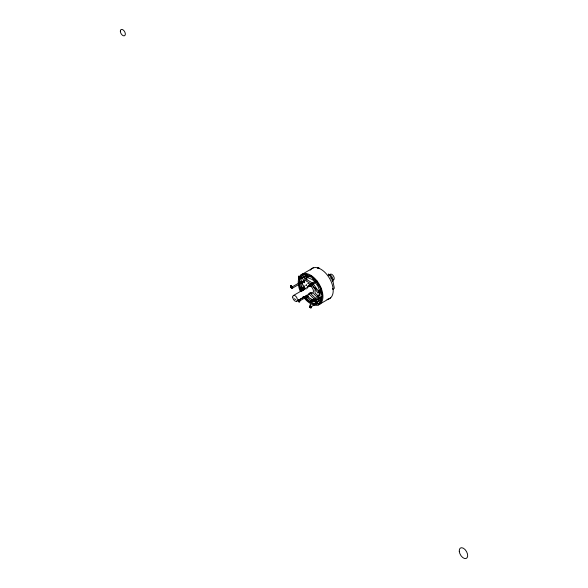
<?xml version="1.0" encoding="UTF-8"?>
<svg xmlns="http://www.w3.org/2000/svg" width="588" height="588" viewBox="0 0 588 588"><rect width="100%" height="100%" fill="white"/><g stroke="black" fill="none" stroke-linecap="round" stroke-linejoin="round"><path stroke-width="0.88" d="M298.902 278.065C299.505 276.382 300.203 280.211 298.733 278.587C298.704 280.402 300.02 279.204 298.902 278.065A17.456 10.077 60 0 0 298.278 283.423M298.535 300.24C298.689 302.357 299.784 302.614 298.91 300.174M313.647 300.064C316.013 303.379 312.544 298.41 314.602 300.137C311.721 299.593 308.715 297.954 306.863 295.147M301.945 291.17A12.127 7.005 60 0 1 301.468 289.884C302.622 288.377 301.203 286.709 301.1 283.622L302.666 282.718M302.673 290.347L302.21 290.663L301.468 289.884A12.127 7.005 60 0 1 299.954 282.468A12.127 7.005 60 0 1 300.439 278.499M308.979 276.147L304.305 278.8L303.217 280.344L304.496 281.512L304.341 282.777M305.775 297.234L306.407 297.403L308.127 295.808M310.648 276.125L310.854 277.007L306.561 275.853L305.613 274.412L305.312 275.088L305.819 275.919M321.496 298.991L315.984 302.203L311.706 301.012L311.912 301.894L311.449 302.159L310.714 301.379L310.854 300.519L306.576 296.771M315.602 298.52L315.888 297.896L316.572 297.962M316.05 302.813L315.999 302.166M321.144 290.244L319.666 291.097C318.476 289.568 317.292 292.354 319.696 290.384M319.585 296.036L318.652 295.205L317.961 295.602L317.961 296.183L319.74 295.058M290.67 285.739L290.928 285.797A1.286 0.742 60 0 1 291.398 285.981C291.038 286.841 291.949 287.98 291.134 286.135A1.286 0.742 60 0 0 290.67 286.011C292.067 284.504 291.758 288.076 292.493 288.113L302.519 282.328M314.602 300.137L314.257 299.498A1.286 0.742 60 0 0 313.794 299.38C314.47 298.138 315.675 300.461 315.117 301.276L314.602 301.041M304.496 282.63L304.628 282.144M318.064 295.389L317.932 295.874L319.409 295.022M321.46 296.433L320.313 299.674L321.085 301.21L320.35 301.137L319.879 300.284L316.741 302.1L317.248 303.32L316.248 304.003A12.127 7.005 60 0 1 314.962 304.121M302.114 281.711C303.864 281.321 300.689 281.865 302.32 282.505M301.85 281.902L301.945 282.284M308.626 286.576L308.774 286.062M328.258 274.331L328.692 274.082A1.198 0.397 -71.9 0 1 328.626 274.655L328.361 275.309M301.578 277.779L301.864 278.146L306.591 275.419L302.673 277.734L301.864 276.683L301.401 277.345M306.671 280.123L306.921 279.19L306.032 277.852L307.914 277.683L312.426 279.601L314.83 281.968M316.05 280.711C315.918 281.652 311.559 278.212 311.846 276.632M317.248 281.975C316.19 282.872 319.725 287.348 320.195 287.341M302.673 277.734L303.129 277.088M318.255 299.219L319.343 297.675L322.29 295.97M318.696 268.444L318.961 267.797L318.218 267.43A1.198 1.169 31.7 0 0 317.623 267.702L317.358 268.349M299.182 277.191C300.99 277.507 299.983 279.895 298.924 278.94C300.799 280.263 299.476 276.72 299.182 277.191L298.917 276.162L298.66 278.786L299.182 278.639M310.273 307.575C312.272 309.244 310.339 305.473 310.685 305.914C312.97 307.024 310.199 308.649 310.53 307.421M300.365 282.159L291.883 287.054C291.06 290.685 290.347 282.461 291.736 288.061M292.493 288.113L291.883 287.054M301.071 283.651L301.1 283.622A0.926 0.537 60 0 1 300.145 283.115A0.926 0.537 60 0 1 300.145 282.049A0.926 0.537 60 0 1 301.071 282.578L304.239 280.821M308.987 285.106L309.597 286.165L308.987 285.106L316.697 280.652M320.916 291.207L318.703 292.479L319.997 292.861L319.997 295.367M310.089 307.37L309.472 306.311L310.089 307.37L317.799 302.916M299.659 301.945C297.771 302.658 297.998 298.528 299.689 300.615L299.432 300.769C297.756 299.182 299.417 302.769 298.63 300.505C297.285 300.13 298.939 302.423 299.659 301.622M291.552 287.628C291.251 288.612 289.575 285.636 291.479 286.768M300.791 275.074L313.345 267.827M299.182 276.309L298.66 276.309M300.181 277.286L300.674 277.271L300.674 278.153C299.939 278.631 299.939 277.029 300.674 277.271M305.613 274.412A12.127 7.005 60 0 0 301.468 276.808L300.777 277.205A12.127 7.005 60 0 1 304.922 274.809L305.613 274.412A12.127 7.005 60 0 1 306.907 274.295M298.66 278.786L299.182 278.786M300.181 278.168L300.674 278.153M301.71 277.977L306.421 275.257M301.864 278.146L306.745 275.551M302.034 278.271L306.958 275.625M290.67 286.011L291.699 286.672M306.62 278.161L305.15 279.013L308.737 276.558M299.954 282.468L299.263 282.865A12.127 7.005 60 0 1 299.748 278.896M304.922 274.809A12.127 7.005 60 0 1 310.589 276.331L311.28 275.934M291.486 287.914L292.001 287.914M301.401 289.274L302.974 288.37M301.379 289.458L303.606 288.171M301.401 289.663L303.82 288.341M301.254 291.567A12.127 7.005 60 0 1 300.777 290.281L303.827 288.524M310.589 276.331A12.127 7.005 60 0 1 316.248 281.351L316.939 280.954M301.578 290.104L303.93 288.745M310.692 285.033L310.949 284.629C309.531 282.924 309.281 286.459 310.92 286.209C310.236 286.187 309.472 283.489 310.949 284.879L310.692 285.033C309.413 283.379 309.714 286.782 310.92 285.886M301.71 290.303L304.062 288.943M301.864 290.465L303.437 289.561M293.397 295.521L309.633 286.158M310.368 285.717L317.307 281.711M302.034 290.59L303.606 289.686M302.21 290.663L303.776 289.759M302.364 290.678L304.07 289.73M310.692 284.783C309.053 282.946 309.288 287.076 310.92 286.209M296.697 301.232L312.154 292.31M298.998 299.939L306.804 295.433M299.593 299.909L300.086 299.895L300.086 300.777C299.351 301.254 299.351 299.652 300.086 299.895M299.432 300.769L299.689 300.365L298.961 299.88M316.248 304.003A12.127 7.005 60 0 0 320.394 301.607A12.127 7.005 60 0 0 321.915 295.948A12.127 7.005 60 0 0 320.394 288.532L321.085 288.135M299.593 300.791L300.086 300.777M298.822 301.446L307.406 296.492M306.598 296.977L308.171 296.073M306.576 297.161L308.149 296.256M306.51 297.308L308.083 296.396M318.255 290.964L319.725 290.112M318.255 291.538L319.725 290.692M318.939 292.728L321.151 291.45M319.188 292.912L321.401 291.633M319.438 293.015L321.651 291.744M319.674 293.037L321.474 292.008M319.872 292.978L321.349 292.126M317.961 295.602L319.438 294.75M318.042 296.168L319.585 295.279M310.714 300.63L312.419 299.615M318.204 296.293L319.651 295.455M310.648 300.769L313 299.41M310.626 300.953L312.978 299.593M310.648 301.159L313 299.799M313.794 299.38L314.051 299.233A1.286 0.742 60 0 1 314.514 299.351L314.881 299.806M310.714 301.379L313.852 299.571L314.698 300.725L314.712 299.718L313.794 299.108M310.817 301.6L314.058 299.652M310.949 301.798L313.419 300.372M315.175 299.241L315.675 299.226L315.675 300.108C314.94 300.586 314.94 298.983 315.675 299.226M311.111 301.96L312.676 301.056M311.28 302.085A12.127 7.005 60 0 1 305.613 297.065L304.922 297.462A12.127 7.005 60 0 0 310.589 302.489L311.28 302.085A12.127 7.005 60 0 0 315.653 303.717M315.175 300.123L315.675 300.108M315.888 299.476L316.322 300.02L321.482 297.036M314.602 301.284L315.117 301.276M314.646 300.336L316.528 300.167L321.687 297.19M310.273 307.722L310.273 304.944L310.53 305.981M310.53 305.091L310.016 305.091M315.962 302.386L321.452 299.211M316.785 302.129L321.452 299.373L315.984 302.592M316.829 302.357L321.526 299.652M320.056 300.769L321.629 299.865M310.016 307.568L310.53 307.575M320.394 301.607L321.085 301.21M318.101 305.054L330.654 297.807M320.982 288.987C319.416 288.37 321.357 294.037 321.952 294.412M307.7 283.6L308.898 283.489M298.961 300.145L299.432 300.519M302.21 278.337L301.1 282.637M319.343 297.675L318.417 297.116M303.555 281.85L303.717 282.461L303.82 282.1M332.536 288.804L333.469 289.318L332.779 289.009M305.87 279.146L312.765 283.129M304.584 280.072L311.074 283.82M294.36 298.777L295.632 299.512M313.816 299.608C312.162 300.916 315.734 299.263 314.859 301.431M318.167 295.97L315.094 293.044L314.94 289.766M313.478 293.478L317.91 297.763M303.496 286.606L306.098 289.127M309.994 292.912L315.837 298.594M301.637 286.834L304.172 289.303M308.619 293.618L314.337 299.167M315.219 282.291L318.255 286.856L319.666 291.097M312.573 285.584L314.374 288.267M313.294 283.879L318.571 291.383M315.278 287.973L316.293 289.406M311.736 284.195L318.049 293.177M317.057 298.395L317.542 299.63M316.153 303.026L316.939 303.606A12.127 7.005 60 0 0 320.342 302.269M303.695 289.605L302.894 286.922M332.918 281.204L334.388 288.421M315.44 299.086L315.411 300.255M310.273 304.944L310.273 307.421M302.563 282.652L302.563 285.158L303.371 285.106A1.367 0.794 60 0 1 304.334 286.635A1.367 0.794 60 0 1 303.621 287.451M300.439 277.139L300.417 278.308M299.851 299.762L299.851 300.644M299.829 300.042L299.829 300.924M298.917 276.162L298.917 278.639M309.979 292.714A4.278 2.47 60 0 0 313.198 292.493L313.411 291.744A4.278 2.47 60 0 0 310.854 286.305M307.406 288.179A4.278 2.47 60 0 1 307.421 287.275L307.634 286.518A4.278 2.47 60 0 1 309.295 285.614M329.662 275.103A3.3 1.904 60 0 1 333.33 275.779A3.3 1.904 60 0 1 333.08 280.101M330.713 277.786A3.3 1.904 60 0 1 331.081 278.558M329.067 275.213A4.322 2.499 60 0 1 332.117 280.505M328.398 274.302A4.322 2.499 60 0 1 332.088 276.992A4.322 2.499 60 0 1 332.573 281.534M299.182 277.367A17.456 10.077 60 0 1 316.285 280.057A17.456 10.077 60 0 1 321.004 303.077A17.456 10.077 60 0 1 303.07 296.381M300.417 291.611A17.456 10.077 60 0 1 298.351 284.202M310.17 270.179A17.456 10.077 60 0 1 329.589 278.433A17.456 10.077 60 0 1 327.038 299.388M300.725 277.867A12.127 7.005 60 0 1 301.468 276.808M314.271 304.047A12.127 7.005 60 0 1 310.589 302.489M300.777 290.281A12.127 7.005 60 0 1 299.263 284.592M316.248 281.351A12.127 7.005 60 0 1 320.394 288.532M305.944 285.246L306.664 284.886L305.944 285.298M299.174 277.661C299.307 280.336 300.6 277.183 299.174 277.661M310.266 306.598C310.398 309.398 311.765 305.885 310.266 306.598M310.53 306.444C310.655 309.244 312.022 305.731 310.53 306.444M291.479 287.084C291.111 288.458 290.274 285.864 291.479 287.084M314.602 300.446C314.242 301.813 313.382 299.241 314.602 300.446M120.334 31.179A3.543 2.043 60 0 0 124.09 35.853A3.543 2.043 60 0 0 124.09 30.848A3.543 2.043 60 0 0 120.334 31.179M459.257 551.272A5.983 3.454 60 0 0 465.968 558.541A5.983 3.454 60 0 0 465.159 549.67A5.983 3.454 60 0 0 459.257 551.272M292.714 297.036A3.3 1.904 60 0 0 296.212 301.387A3.3 1.904 60 0 0 296.212 296.719A3.3 1.904 60 0 0 292.714 297.036"/></g></svg>
